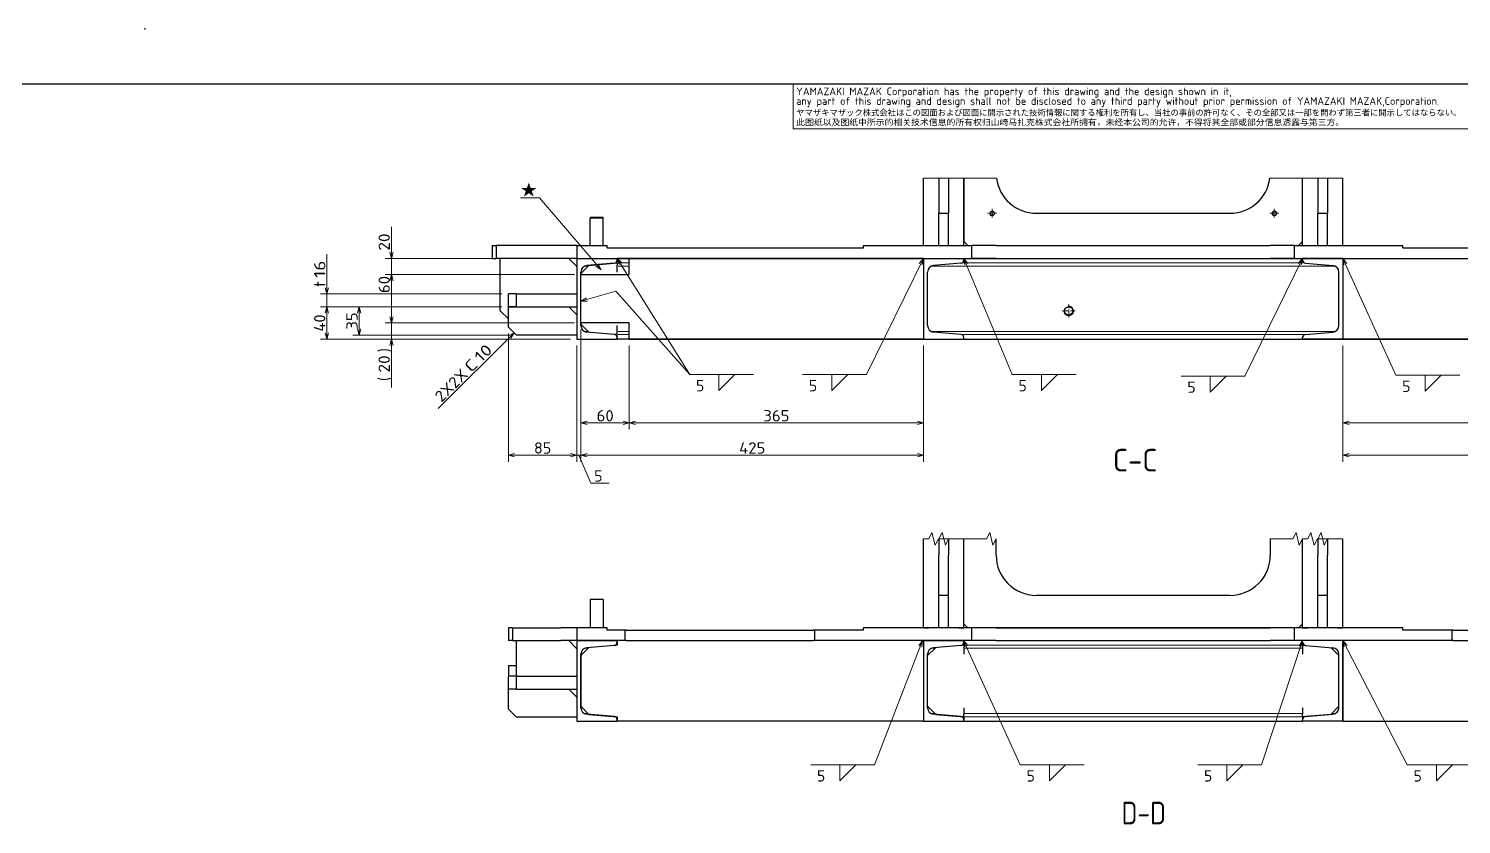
# Model space of a CAD drawing. Extents: x 0 to 1248, y -10 to 833.
# Drawn here: x 514 to 958.2, y 586.4 to 833.1 of the extents above; entities that cross this region are included whole.
import ezdxf
from ezdxf.enums import TextEntityAlignment as Align

# ---------------------------------------------------------------- set-up
doc = ezdxf.new("R2010")
doc.units = 0
doc.linetypes.add('DASHDOT', pattern=[18.5, 12, -3, 0.5, -3])
doc.layers.get('0').update_dxf_attribs({"lineweight": 13})
doc.styles.get("Standard").update_dxf_attribs({"font": 'isocp.shx'})
doc.dimstyles.get("Standard").update_dxf_attribs({"dimtxt": 2.5, "dimasz": 2.5, "dimexe": 1.25, "dimexo": 0.625, "dimtad": 1, "dimcen": 2.5, "dimadec": 0, "dimazin": 0, "dimtfac": 1, "dimtmove": 0, "dimatfit": 0, "dimfxl": 1, "dimarcsym": 0})

# ---------------------------------------------------------------- blocks, each defined once
blk = doc.blocks.new('*D169')
at = {"color": 7, "lineweight": 13}
for p, q in [((1027.737427, 739.85459), (1027.737427, 698.85459)), ((921.487427, 734.85459), (921.487427, 698.85459)), ((921.487427, 700.85459), (1027.737427, 700.85459))]:
    blk.add_line(p, q, dxfattribs=at)
for points in [[(923.419281, 701.372227), (921.487427, 700.85459), (923.419281, 700.336952)], [(1025.805573, 700.336952), (1027.737427, 700.85459), (1025.805573, 701.372227)]]:
    blk.add_lwpolyline(points, dxfattribs=at)
at = {"color": 7, "lineweight": 13, "width": 0.854609}
blk.add_text('425', height=3.5, dxfattribs=at).set_placement((970.553032, 701.35459), (978.671822, 701.35459), align=Align.FIT)
blk = doc.blocks.new('*D170')
at = {"color": 7, "lineweight": 13}
for p, q in [((660.737427, 746.85459), (614.487427, 746.85459)), ((616.487427, 738.10459), (616.487427, 746.85459)), ((663.237427, 738.10459), (614.487427, 738.10459))]:
    blk.add_line(p, q, dxfattribs=at)
for points in [[(617.005066, 744.922738), (616.487427, 746.85459), (615.969788, 744.922738)], [(615.969788, 740.036441), (616.487427, 738.10459), (617.005066, 740.036441)]]:
    blk.add_lwpolyline(points, dxfattribs=at)
at = {"color": 7, "lineweight": 13, "width": 0.868247}
blk.add_text('35', height=3.5, rotation=90, dxfattribs=at).set_placement((615.987427, 739.802494), (615.987427, 745.156685), align=Align.FIT)
blk = doc.blocks.new('*D171')
at = {"color": 7, "lineweight": 13}
for p, q in [((660.737427, 746.85459), (604.487427, 746.85459)), ((606.487427, 736.85459), (606.487427, 746.85459)), ((681.987427, 736.85459), (604.487427, 736.85459))]:
    blk.add_line(p, q, dxfattribs=at)
for points in [[(607.005066, 744.922738), (606.487427, 746.85459), (605.969788, 744.922738)], [(605.969788, 738.786442), (606.487427, 736.85459), (607.005066, 738.786442)]]:
    blk.add_lwpolyline(points, dxfattribs=at)
at = {"color": 7, "lineweight": 13, "width": 0.868247}
blk.add_text('40', height=3.5, rotation=90, dxfattribs=at).set_placement((605.987427, 739.177494), (605.987427, 744.531685), align=Align.FIT)
blk = doc.blocks.new('*D172')
at = {"color": 7, "lineweight": 13}
for p, q in [((606.487427, 741.85459), (606.487427, 763.208781)), ((660.737427, 750.85459), (604.487427, 750.85459)), ((660.737427, 746.85459), (604.487427, 746.85459))]:
    blk.add_line(p, q, dxfattribs=at)
for points in [[(605.969788, 752.786442), (606.487427, 750.85459), (607.005066, 752.786442)], [(607.005066, 744.922738), (606.487427, 746.85459), (605.969788, 744.922738)]]:
    blk.add_lwpolyline(points, dxfattribs=at)
for s, width, p, p2 in [('16', 0.868247, (605.987427, 755.85459), (605.987427, 761.208781)), ('t', 1.092485, (605.987427, 753.033781), (605.987427, 754.85459))]:
    blk.add_text(s, height=3.5, rotation=90, dxfattribs=dict(at, width=width)).set_placement(p, p2, align=Align.FIT)
blk = doc.blocks.new('*D173')
at = {"color": 7, "lineweight": 13}
for p, q in [((662.737427, 738.60459), (662.737427, 698.85459)), ((683.987427, 734.85459), (683.987427, 698.85459)), ((662.737427, 700.85459), (683.987427, 700.85459))]:
    blk.add_line(p, q, dxfattribs=at)
for points in [[(664.669281, 701.372227), (662.737427, 700.85459), (664.669281, 700.336952)], [(682.055573, 700.336952), (683.987427, 700.85459), (682.055573, 701.372227)]]:
    blk.add_lwpolyline(points, dxfattribs=at)
at = {"color": 7, "lineweight": 13, "width": 0.868247}
blk.add_text('85', height=3.5, dxfattribs=at).set_placement((670.685333, 701.35459), (676.03952, 701.35459), align=Align.FIT)
blk = doc.blocks.new('*D174')
at = {"color": 7, "lineweight": 13}
for p, q in [((685.237427, 739.85459), (685.237427, 698.85459)), ((683.987427, 734.85459), (683.987427, 698.85459)), ((678.987427, 700.85459), (690.237427, 700.85459)), ((684.612427, 700.85459), (688.353699, 692.19171)), ((688.353699, 692.19171), (693.943298, 692.19171))]:
    blk.add_line(p, q, dxfattribs=at)
for points in [[(682.055573, 700.336952), (683.987427, 700.85459), (682.055573, 701.372227)], [(687.169281, 701.372227), (685.237427, 700.85459), (687.169281, 700.336952)]]:
    blk.add_lwpolyline(points, dxfattribs=at)
at = {"color": 7, "lineweight": 13, "width": 0.913976}
blk.add_text('5', height=3.5, dxfattribs=at).set_placement((689.353699, 692.69171), (691.943298, 692.69171), align=Align.FIT)
blk = doc.blocks.new('*D175')
at = {"color": 7, "lineweight": 13}
for p, q in [((685.237427, 739.85459), (685.237427, 698.85459)), ((791.487427, 734.85459), (791.487427, 698.85459)), ((685.237427, 700.85459), (791.487427, 700.85459))]:
    blk.add_line(p, q, dxfattribs=at)
for points in [[(687.169281, 701.372227), (685.237427, 700.85459), (687.169281, 700.336952)], [(789.555573, 700.336952), (791.487427, 700.85459), (789.555573, 701.372227)]]:
    blk.add_lwpolyline(points, dxfattribs=at)
at = {"color": 7, "lineweight": 13, "width": 0.854609}
blk.add_text('425', height=3.5, dxfattribs=at).set_placement((734.303032, 701.35459), (742.421822, 701.35459), align=Align.FIT)
blk = doc.blocks.new('*D176')
at = {"color": 7, "lineweight": 13}
for p, q in [((685.237427, 739.85459), (685.237427, 708.85459)), ((700.237427, 734.85459), (700.237427, 708.85459)), ((685.237427, 710.85459), (700.237427, 710.85459))]:
    blk.add_line(p, q, dxfattribs=at)
for points in [[(687.169281, 711.372227), (685.237427, 710.85459), (687.169281, 710.336952)], [(698.305573, 710.336952), (700.237427, 710.85459), (698.305573, 711.372227)]]:
    blk.add_lwpolyline(points, dxfattribs=at)
at = {"color": 7, "lineweight": 13, "width": 0.868247}
blk.add_text('60', height=3.5, dxfattribs=at).set_placement((690.060333, 711.35459), (695.41452, 711.35459), align=Align.FIT)
blk = doc.blocks.new('*D177')
at = {"color": 7, "lineweight": 13}
for p, q in [((700.237427, 734.85459), (700.237427, 708.85459)), ((791.487427, 734.85459), (791.487427, 708.85459)), ((700.237427, 710.85459), (791.487427, 710.85459))]:
    blk.add_line(p, q, dxfattribs=at)
for points in [[(702.169281, 711.372227), (700.237427, 710.85459), (702.169281, 710.336952)], [(789.555573, 710.336952), (791.487427, 710.85459), (789.555573, 711.372227)]]:
    blk.add_lwpolyline(points, dxfattribs=at)
at = {"color": 7, "lineweight": 13, "width": 0.854609}
blk.add_text('365', height=3.5, dxfattribs=at).set_placement((741.803032, 711.35459), (749.921822, 711.35459), align=Align.FIT)
blk = doc.blocks.new('*D178')
at = {"color": 7, "lineweight": 13}
for p, q in [((626.487427, 721.907443), (626.487427, 746.85459)), ((683.237427, 741.85459), (624.487427, 741.85459)), ((681.987427, 736.85459), (624.487427, 736.85459))]:
    blk.add_line(p, q, dxfattribs=at)
for points in [[(625.969788, 743.786441), (626.487427, 741.85459), (627.005066, 743.786441)], [(627.005066, 734.922738), (626.487427, 736.85459), (625.969788, 734.922738)]]:
    blk.add_lwpolyline(points, dxfattribs=at)
for s, p in [(')', (625.987427, 732.839668)), ('(', (625.987427, 723.907443))]:
    blk.add_text(s, height=3.5, rotation=90.000003, dxfattribs=at).set_placement(p)
at = {"color": 7, "lineweight": 13, "width": 0.868247}
blk.add_text('20', height=3.5, rotation=90, dxfattribs=at).set_placement((625.987427, 726.485478), (625.987427, 731.839669), align=Align.FIT)
blk = doc.blocks.new('*D179')
at = {"color": 7, "lineweight": 13}
for p, q in [((683.237427, 756.85459), (624.487427, 756.85459)), ((626.487427, 741.85459), (626.487427, 756.85459)), ((683.237427, 741.85459), (624.487427, 741.85459))]:
    blk.add_line(p, q, dxfattribs=at)
for points in [[(627.005066, 754.922737), (626.487427, 756.85459), (625.969788, 754.922737)], [(625.969788, 743.786441), (626.487427, 741.85459), (627.005066, 743.786441)]]:
    blk.add_lwpolyline(points, dxfattribs=at)
at = {"color": 7, "lineweight": 13, "width": 0.868247}
blk.add_text('60', height=3.5, rotation=90, dxfattribs=at).set_placement((625.987427, 751.089512), (625.987427, 756.443703), align=Align.FIT)
blk = doc.blocks.new('*D180')
at = {"color": 7, "lineweight": 13}
for p, q in [((626.487427, 751.85459), (626.487427, 771.617197)), ((681.987427, 761.85459), (624.487427, 761.85459)), ((683.237427, 756.85459), (624.487427, 756.85459))]:
    blk.add_line(p, q, dxfattribs=at)
for points in [[(625.969788, 763.78644), (626.487427, 761.85459), (627.005066, 763.78644)], [(627.005066, 754.922737), (626.487427, 756.85459), (625.969788, 754.922737)]]:
    blk.add_lwpolyline(points, dxfattribs=at)
at = {"color": 7, "lineweight": 13, "width": 0.868247}
blk.add_text('20', height=3.5, rotation=90, dxfattribs=at).set_placement((625.987427, 764.263006), (625.987427, 769.617193), align=Align.FIT)
blk = doc.blocks.new('*D182')
at = {"color": 7, "lineweight": 13}
for p, q in [((921.487427, 734.85459), (921.487427, 708.85459)), ((1012.737427, 734.85459), (1012.737427, 708.85459)), ((921.487427, 710.85459), (1012.737427, 710.85459))]:
    blk.add_line(p, q, dxfattribs=at)
for points in [[(923.419281, 711.372227), (921.487427, 710.85459), (923.419281, 710.336952)], [(1010.805573, 710.336952), (1012.737427, 710.85459), (1010.805573, 711.372227)]]:
    blk.add_lwpolyline(points, dxfattribs=at)
at = {"color": 7, "lineweight": 13, "width": 0.854609}
blk.add_text('365', height=3.5, dxfattribs=at).set_placement((963.053032, 711.35459), (971.171822, 711.35459), align=Align.FIT)

msp = doc.modelspace()

# ---------------------------------------------------------------- linework, layer by layer
at = {"color": 7, "lineweight": 25}
for p, q in [((40, 816), (1164, 816)), ((791.4874, 765.8546), (791.4874, 786.7842)), ((796.2374, 786.7842), (796.2374, 775.8546)), ((799.2374, 786.7842), (799.2374, 775.8546)), ((803.9874, 765.8546), (803.9874, 786.7842)), ((803.9874, 786.7842), (803.9874, 767.1046)), ((908.9874, 765.8546), (908.9874, 786.7842)), ((913.7374, 786.7842), (913.7374, 775.8546)), ((916.7374, 786.7842), (916.7374, 775.8546)), ((921.4874, 765.8546), (921.4874, 786.7842)), ((692.1124, 774.6046), (688.1124, 774.6046)), ((688.1124, 774.6046), (688.1124, 774.3546)), ((692.1124, 774.3546), (688.1124, 774.3546)), ((688.1124, 765.8546), (688.1124, 774.3546)), ((692.1124, 774.3546), (692.1124, 774.6046)), ((692.1124, 765.8546), (692.1124, 774.3546)), ((796.2374, 775.8546), (799.2374, 775.8546)), ((796.2374, 765.8546), (796.2374, 775.8546)), ((799.2374, 765.8546), (799.2374, 775.8546)), ((826.4874, 775.8546), (886.4874, 775.8546)), ((913.7374, 775.8546), (916.7374, 775.8546)), ((913.7374, 765.8546), (913.7374, 775.8546)), ((916.7374, 765.8546), (916.7374, 775.8546)), ((657.7374, 765.8546), (657.7374, 761.8546)), ((657.7374, 765.8546), (658.9874, 765.8546)), ((658.9874, 765.8546), (658.9874, 761.8546)), ((678.9874, 765.8546), (658.9874, 765.8546)), ((683.9874, 765.8546), (678.9874, 765.8546)), ((683.9874, 765.8546), (683.9874, 761.8546)), ((683.9874, 765.8546), (693.3624, 765.8546)), ((693.3624, 765.1046), (693.3624, 765.8546)), ((693.3624, 765.1046), (772.8624, 765.1046)), ((772.8624, 765.8546), (806.4874, 765.8546)), ((772.8624, 765.1046), (772.8624, 765.8546)), ((796.2374, 765.8546), (799.2374, 765.8546)), ((803.9874, 767.1046), (805.2374, 765.8546)), ((806.4874, 761.8546), (806.4874, 765.8546)), ((813.9874, 765.8546), (806.4874, 765.8546)), ((813.9874, 765.8546), (898.9874, 765.8546)), ((906.4874, 765.8546), (898.9874, 765.8546)), ((906.4874, 765.8546), (940.1124, 765.8546)), ((906.4874, 761.8546), (906.4874, 765.8546)), ((908.9874, 767.1046), (907.7374, 765.8546)), ((913.7374, 765.8546), (916.7374, 765.8546)), ((940.1124, 765.1046), (940.1124, 765.8546)), ((940.1124, 765.1046), (1019.6124, 765.1046)), ((657.7374, 761.8546), (658.9874, 761.8546)), ((678.9874, 761.8546), (658.9874, 761.8546)), ((681.4874, 761.8546), (660.2374, 761.8546)), ((660.2374, 745.6046), (660.2374, 761.8546)), ((683.9874, 761.8546), (678.9874, 761.8546)), ((683.9874, 759.3546), (681.4874, 761.8546)), ((683.9874, 761.8546), (806.4874, 761.8546)), ((683.9874, 761.8546), (683.9874, 736.8546)), ((683.9874, 761.8546), (696.4874, 761.8546)), ((685.2374, 757.2062), (687.7374, 759.7062)), ((695.5746, 760.3918), (687.0631, 759.6472)), ((687.7373, 759.7062), (687.0631, 759.6472)), ((687.7374, 759.7062), (696.4874, 760.4717)), ((696.4874, 761.388), (696.4874, 761.8546)), ((700.2374, 761.8546), (696.4874, 761.8546)), ((696.4874, 761.8546), (696.4874, 761.388)), ((696.4874, 760.3918), (696.4874, 761.388)), ((696.4874, 760.3918), (696.4874, 759.6472)), ((700.2374, 756.8546), (700.2374, 761.8546)), ((791.4874, 761.8546), (700.2374, 761.8546)), ((791.4874, 761.8546), (791.4874, 736.8546)), ((791.4874, 761.8546), (803.9874, 761.8546)), ((803.0746, 760.3918), (794.5631, 759.6472)), ((803.9874, 761.8546), (908.9874, 761.8546)), ((803.9874, 761.388), (803.9874, 761.8546)), ((813.9874, 761.8546), (806.4874, 761.8546)), ((813.9874, 761.8546), (898.9874, 761.8546)), ((906.4874, 761.8546), (898.9874, 761.8546)), ((906.4874, 761.8546), (1028.9874, 761.8546)), ((908.9874, 761.388), (908.9874, 761.8546)), ((921.4874, 761.8546), (908.9874, 761.8546)), ((909.9003, 760.3918), (918.4117, 759.6472)), ((921.4874, 761.8546), (921.4874, 736.8546)), ((921.4874, 761.8546), (1012.7374, 761.8546)), ((921.4874, 761.8546), (921.4874, 736.8546)), ((685.2374, 757.2063), (685.2374, 757.6548)), ((685.2374, 741.0544), (685.2374, 757.6548)), ((685.2374, 757.2062), (685.2374, 756.8546)), ((685.2374, 756.8546), (700.2374, 756.8546)), ((685.2374, 741.8546), (685.2374, 756.8546)), ((696.4874, 757.6548), (696.4874, 759.6472)), ((792.7374, 741.0544), (792.7374, 757.6548)), ((920.2374, 741.0544), (920.2374, 757.6548)), ((665.2374, 750.8546), (662.7374, 750.8546)), ((662.7374, 746.8546), (662.7374, 750.8546)), ((665.2374, 750.8546), (683.9874, 750.8546)), ((665.2374, 746.8546), (665.2374, 750.8546)), ((662.7374, 740.6046), (662.7374, 746.8546)), ((662.7374, 746.8546), (681.4874, 746.8546)), ((665.2374, 746.8546), (662.7374, 746.8546)), ((665.2374, 746.8546), (683.9874, 746.8546)), ((681.4874, 746.8546), (683.9874, 744.3546)), ((660.2374, 745.6046), (662.7374, 743.1046)), ((662.7374, 740.6046), (665.2374, 738.1046)), ((683.9874, 738.1046), (665.2374, 738.1046)), ((685.2374, 741.8546), (685.2374, 741.503)), ((700.2374, 741.8546), (685.2374, 741.8546)), ((685.2374, 741.0544), (685.2374, 741.503)), ((685.2374, 741.503), (687.7374, 739.003)), ((685.2374, 741.0544), (685.2375, 741.0424)), ((695.5746, 738.3173), (687.0631, 739.062)), ((696.4874, 738.2375), (695.5814, 738.3167)), ((696.4874, 739.062), (696.4874, 741.0544)), ((696.4874, 738.3173), (696.4874, 739.062)), ((696.4874, 737.3211), (696.4874, 738.3173)), ((700.2374, 736.8546), (700.2374, 741.8546)), ((803.0746, 738.3173), (794.5631, 739.062)), ((909.9003, 738.3173), (918.4117, 739.062)), ((683.9874, 736.8546), (696.4874, 736.8546)), ((683.9874, 736.8546), (696.4874, 736.8546)), ((696.4874, 736.8546), (696.4874, 737.3211)), ((696.4874, 737.3211), (696.4874, 736.8546)), ((791.4874, 736.8546), (696.4874, 736.8546)), ((700.2374, 736.8546), (791.4874, 736.8546)), ((791.4874, 736.8546), (921.4874, 736.8546)), ((791.4874, 736.8546), (803.9874, 736.8546)), ((803.9874, 736.8546), (803.9874, 737.3211)), ((803.9874, 736.8546), (806.2374, 736.8546)), ((906.7374, 736.8546), (908.9874, 736.8546)), ((908.9874, 736.8546), (908.9874, 737.3211)), ((921.4874, 736.8546), (908.9874, 736.8546)), ((921.4874, 736.8546), (1016.4874, 736.8546)), ((1012.7374, 736.8546), (921.4874, 736.8546)), ((791.4874, 647.386), (791.4874, 674.945)), ((796.2374, 674.945), (796.2374, 669.886)), ((799.2374, 674.945), (799.2374, 669.886)), ((803.9874, 647.386), (803.9874, 674.945)), ((803.9874, 648.636), (803.9874, 674.945)), ((813.9874, 669.886), (813.9874, 674.945)), ((898.9874, 674.945), (898.9874, 669.886)), ((908.9874, 647.386), (908.9874, 674.945)), ((913.7374, 674.945), (913.7374, 669.886)), ((916.7374, 674.945), (916.7374, 669.886)), ((921.4874, 647.386), (921.4874, 674.945)), ((796.2374, 657.386), (796.2374, 669.886)), ((799.2374, 657.386), (799.2374, 669.886)), ((913.7374, 657.386), (913.7374, 669.886)), ((916.7374, 657.386), (916.7374, 669.886)), ((688.1124, 656.136), (688.1124, 647.386)), ((692.1124, 656.136), (688.1124, 656.136)), ((692.1124, 656.136), (692.1124, 647.386)), ((796.2374, 647.386), (796.2374, 657.386)), ((799.2374, 657.386), (796.2374, 657.386)), ((799.2374, 647.386), (799.2374, 657.386)), ((886.4874, 657.386), (826.4874, 657.386)), ((913.7374, 647.386), (913.7374, 657.386)), ((916.7374, 657.386), (913.7374, 657.386)), ((916.7374, 647.386), (916.7374, 657.386)), ((803.9874, 648.636), (805.2374, 647.386)), ((908.9874, 648.636), (907.7374, 647.386)), ((663.9874, 647.386), (662.7374, 647.386)), ((662.7374, 647.386), (662.7374, 643.386)), ((663.9874, 647.386), (678.9874, 647.386)), ((663.9874, 647.386), (663.9874, 643.386)), ((683.9874, 647.386), (678.9874, 647.386)), ((683.9874, 647.386), (683.9874, 643.386)), ((693.3624, 647.386), (683.9874, 647.386)), ((692.1124, 647.386), (688.1124, 647.386)), ((693.3624, 646.636), (693.3624, 647.386)), ((698.8297, 646.636), (693.3624, 646.636)), ((698.8297, 646.636), (698.8297, 643.386)), ((699.2374, 646.636), (698.8297, 646.636)), ((699.2374, 646.636), (757.2374, 646.636)), ((757.7158, 646.636), (757.2374, 646.636)), ((772.8624, 646.636), (757.6451, 646.636)), ((757.6451, 646.636), (757.6451, 643.386)), ((806.4874, 647.386), (772.8624, 647.386)), ((772.8624, 646.636), (772.8624, 647.386)), ((791.4874, 647.386), (793.0874, 647.386)), ((796.2374, 647.386), (793.0874, 647.386)), ((799.2374, 647.386), (796.2374, 647.386)), ((802.3874, 647.386), (799.2374, 647.386)), ((802.3874, 647.386), (803.9874, 647.386)), ((907.7374, 647.386), (805.2374, 647.386)), ((813.9874, 647.386), (806.4874, 647.386)), ((806.4874, 643.386), (806.4874, 647.386)), ((813.9874, 647.386), (898.9874, 647.386)), ((906.4874, 647.386), (898.9874, 647.386)), ((940.1124, 647.386), (906.4874, 647.386)), ((906.4874, 643.386), (906.4874, 647.386)), ((908.9874, 647.386), (910.5874, 647.386)), ((913.7374, 647.386), (910.5874, 647.386)), ((916.7374, 647.386), (913.7374, 647.386)), ((919.8874, 647.386), (916.7374, 647.386)), ((919.8874, 647.386), (921.4874, 647.386)), ((940.1124, 646.636), (940.1124, 647.386)), ((955.3297, 646.636), (940.1124, 646.636)), ((955.7374, 646.636), (955.3297, 646.636)), ((955.3297, 646.636), (955.3297, 643.386)), ((955.7374, 646.636), (1013.7374, 646.636)), ((663.9874, 643.386), (662.7374, 643.386)), ((663.9874, 643.386), (678.9874, 643.386)), ((665.2374, 632.386), (665.2374, 643.386)), ((683.9874, 643.386), (678.9874, 643.386)), ((683.9874, 640.886), (681.4874, 643.386)), ((698.8297, 643.386), (683.9874, 643.386)), ((683.9874, 643.386), (683.9874, 618.386)), ((683.9874, 643.386), (696.4874, 643.386)), ((687.7374, 641.2376), (685.2374, 638.7376)), ((695.5746, 641.9233), (687.0631, 641.1787)), ((696.4874, 642.0032), (695.5796, 641.9237)), ((696.4874, 642.9195), (696.4874, 643.386)), ((696.4874, 643.386), (696.4874, 642.0032)), ((699.2374, 643.386), (698.8297, 643.386)), ((699.2374, 643.386), (757.2374, 643.386)), ((757.6451, 643.386), (757.2374, 643.386)), ((806.4874, 643.386), (757.6451, 643.386)), ((791.4874, 643.386), (791.4874, 618.386)), ((791.4874, 643.386), (803.9874, 643.386)), ((792.7374, 638.7376), (795.2374, 641.2376)), ((803.0746, 641.9233), (794.5631, 641.1787)), ((803.9874, 642.0032), (803.0855, 641.9243)), ((803.9874, 642.9195), (803.9874, 643.386)), ((803.9874, 642.9195), (803.9874, 643.386)), ((803.9874, 642.9195), (803.9874, 641.9233)), ((803.9874, 641.9233), (803.9874, 641.1787)), ((803.9874, 641.1787), (803.9874, 639.1863)), ((813.9874, 643.386), (806.4874, 643.386)), ((813.9874, 643.386), (898.9874, 643.386)), ((906.4874, 643.386), (898.9874, 643.386)), ((955.3297, 643.386), (906.4874, 643.386)), ((908.9874, 642.9195), (908.9874, 643.386)), ((921.4874, 643.386), (908.9874, 643.386)), ((908.9874, 642.9143), (908.9874, 641.9233)), ((908.9874, 642.0032), (909.8883, 641.9244)), ((908.9874, 641.9233), (908.9874, 641.1787)), ((908.9874, 641.1787), (908.9874, 639.1863)), ((909.9003, 641.9233), (918.4117, 641.1787)), ((920.2374, 638.7376), (917.7374, 641.2376)), ((921.4874, 643.386), (921.4874, 618.386)), ((921.4874, 618.386), (921.4874, 643.386)), ((955.7374, 643.386), (955.3297, 643.386)), ((955.7374, 643.386), (1013.7374, 643.386)), ((662.7374, 635.636), (662.7374, 632.386)), ((662.7374, 635.636), (665.2374, 635.636)), ((685.2374, 638.7376), (685.2374, 639.1863)), ((685.2374, 622.5858), (685.2374, 639.1863)), ((685.2374, 638.7376), (685.2374, 623.0345)), ((792.7374, 622.5858), (792.7374, 639.1863)), ((792.7374, 623.0345), (792.7374, 638.7376)), ((920.2374, 622.5858), (920.2374, 639.1863)), ((665.2374, 632.386), (662.7374, 632.386)), ((662.7374, 628.386), (662.7374, 632.386)), ((665.2374, 632.386), (683.9874, 632.386)), ((665.2374, 628.386), (665.2374, 632.386)), ((662.7374, 622.136), (662.7374, 628.386)), ((665.2374, 628.386), (662.7374, 628.386)), ((665.2374, 628.386), (683.9874, 628.386)), ((681.4874, 628.386), (683.9874, 625.886)), ((662.7374, 622.136), (665.2374, 619.636)), ((685.2374, 623.0345), (687.7374, 620.5345)), ((685.2374, 622.5858), (685.2374, 623.0343)), ((685.2374, 622.5858), (685.2375, 622.5738)), ((792.7374, 623.0345), (795.2374, 620.5345)), ((803.9874, 622.5858), (803.9874, 620.5934)), ((908.9874, 622.5858), (908.9874, 620.5934)), ((920.2374, 623.0345), (917.7374, 620.5345)), ((683.9874, 619.636), (665.2374, 619.636)), ((683.9874, 618.386), (696.4874, 618.386)), ((687.7373, 620.5345), (687.0631, 620.5934)), ((695.5746, 619.8488), (687.0631, 620.5934)), ((687.7374, 620.5345), (696.4874, 619.7689)), ((696.4874, 619.7689), (696.4874, 618.386)), ((696.4874, 618.386), (696.4874, 618.8526)), ((791.4874, 618.386), (696.4874, 618.386)), ((791.4874, 618.386), (803.9874, 618.386)), ((803.0746, 619.8488), (794.5631, 620.5934)), ((795.2374, 620.5345), (803.9874, 619.7689)), ((803.9874, 619.8488), (803.9874, 620.5934)), ((803.9874, 619.8488), (803.9874, 618.8526)), ((803.9874, 618.386), (803.9874, 618.8526)), ((803.9874, 618.386), (803.9874, 618.8526)), ((803.9874, 618.386), (908.9874, 618.386)), ((908.9874, 619.8488), (908.9874, 620.5934)), ((917.7374, 620.5345), (908.9874, 619.7689)), ((908.9874, 619.8488), (908.9874, 618.8631)), ((908.9874, 618.386), (908.9874, 618.8526)), ((921.4874, 618.386), (908.9874, 618.386)), ((909.9003, 619.8488), (918.4117, 620.5934)), ((921.4874, 618.386), (1016.4874, 618.386))]:
    msp.add_line(p, q, dxfattribs=at)
at = {"color": 7, "lineweight": 13}
for p, q in [((751, 802), (751, 816)), ((1164, 802), (751, 802)), ((791.4874, 786.7842), (793.0874, 786.7842)), ((796.2374, 786.7842), (793.0874, 786.7842)), ((799.2374, 786.7842), (796.2374, 786.7842)), ((802.3874, 786.7842), (799.2374, 786.7842)), ((802.3874, 786.7842), (803.9874, 786.7842)), ((814.0865, 786.7842), (803.9874, 786.7842)), ((908.9874, 786.7842), (898.8884, 786.7842)), ((908.9874, 786.7842), (910.5874, 786.7842)), ((913.7374, 786.7842), (910.5874, 786.7842)), ((916.7374, 786.7842), (913.7374, 786.7842)), ((919.8874, 786.7842), (916.7374, 786.7842)), ((919.8874, 786.7842), (921.4874, 786.7842)), ((696.1378, 760.4717), (696.4874, 760.4717)), ((696.4874, 761.8546), (718.9874, 725.8546)), ((700.2374, 760.4717), (696.7374, 760.4717)), ((791.4874, 761.8546), (773.7806, 725.8546)), ((803.3876, 760.4717), (909.5871, 760.4717)), ((803.9874, 761.8546), (818.9874, 725.8546)), ((908.9874, 761.8546), (891.1371, 725.3881)), ((921.4874, 761.8546), (937.9573, 725.6491)), ((686.6866, 759.4875), (687.5186, 759.4875)), ((700.2374, 759.4875), (696.7374, 759.4875)), ((793.9364, 759.4875), (919.0384, 759.4875)), ((664.4874, 738.8546), (640.9638, 715.3309)), ((686.4366, 739.2217), (687.5187, 739.2217)), ((696.1378, 738.2375), (696.4874, 738.2375)), ((700.2374, 739.2217), (696.7374, 739.2217)), ((700.2374, 738.2375), (696.7374, 738.2375)), ((793.9367, 739.2217), (919.038, 739.2217)), ((803.3879, 738.2375), (909.5868, 738.2375)), ((718.9874, 725.8546), (738.7806, 725.8546)), ((753.9874, 725.8546), (773.7806, 725.8546)), ((818.9874, 725.8546), (838.7806, 725.8546)), ((871.3439, 725.3881), (891.1371, 725.3881)), ((937.9573, 725.6491), (957.7505, 725.6491)), ((791.4874, 674.945), (793.0874, 674.945)), ((802.3874, 674.945), (803.9874, 674.945)), ((908.9874, 674.945), (910.5874, 674.945)), ((919.8874, 674.945), (921.4874, 674.945)), ((686.4366, 641.0189), (687.5187, 641.0189)), ((696.1378, 642.0032), (696.4874, 642.0032)), ((791.1587, 643.386), (776.2806, 604.886)), ((793.9367, 641.0189), (795.0187, 641.0189)), ((803.3879, 642.0032), (803.9874, 642.0032)), ((803.9182, 643.386), (821.4874, 604.886)), ((804.2374, 642.0032), (908.7374, 642.0032)), ((804.2374, 641.0189), (908.7374, 641.0189)), ((909.0222, 643.386), (896.2806, 604.886)), ((908.9874, 642.0032), (909.5868, 642.0032)), ((917.9561, 641.0189), (919.038, 641.0189)), ((921.4874, 643.386), (941.4874, 604.886)), ((686.4366, 620.7532), (687.5186, 620.7532)), ((696.1378, 619.7689), (696.4868, 619.7689)), ((793.9363, 620.7532), (795.0187, 620.7532)), ((803.3876, 619.7689), (803.9874, 619.7689)), ((804.2374, 620.7532), (908.7374, 620.7532)), ((804.2374, 619.7689), (908.7374, 619.7689)), ((908.9874, 619.7689), (909.5871, 619.7689)), ((917.9561, 620.7532), (919.0384, 620.7532)), ((756.4874, 604.886), (776.2806, 604.886)), ((821.4874, 604.886), (841.2806, 604.886)), ((876.4874, 604.886), (896.2806, 604.886)), ((941.4874, 604.886), (961.2806, 604.886))]:
    msp.add_line(p, q, dxfattribs=at)
at = {"color": 7, "linetype": 'DASHDOT', "lineweight": 13, "ltscale": 0.07}
for p, q in [((814.1374, 775.8546), (811.3374, 775.8546)), ((812.7374, 777.2546), (812.7374, 774.4546)), ((901.6374, 775.8546), (898.8374, 775.8546)), ((900.2374, 777.2546), (900.2374, 774.4546))]:
    msp.add_line(p, q, dxfattribs=at)
at = {"color": 7, "linetype": 'DASHDOT', "lineweight": 13, "ltscale": 0.101875}
for p, q in [((836.4874, 747.6421), (836.4874, 743.5671)), ((838.5249, 745.6046), (834.4499, 745.6046))]:
    msp.add_line(p, q, dxfattribs=at)
at = {"color": 7, "lineweight": 13}
for points in [[(691.4874, 758.3546), (672.4166, 780.6754), (666.4874, 780.6754)], [(689.839, 759.4871), (691.4874, 758.3546), (690.6261, 760.1596)], [(697.9503, 760.4907), (696.4874, 761.8546), (697.0724, 759.942)], [(791.0993, 759.8926), (791.4874, 761.8546), (790.1703, 760.3495)], [(805.2082, 760.2704), (803.9874, 761.8546), (804.2526, 759.8723)], [(908.603, 759.8919), (908.9874, 761.8546), (907.6731, 760.347)], [(922.7585, 760.3105), (921.4874, 761.8546), (921.8162, 759.8818)], [(685.2374, 748.5767), (696.0515, 751.6749), (718.9874, 725.8546)], [(686.952, 749.6063), (685.2374, 748.5767), (687.2371, 748.6111)], [(663.4874, 737.1225), (664.4874, 738.8546), (662.7554, 737.8546)], [(802.3874, 674.945), (796.0874, 674.945), (795.0874, 672.945), (794.0874, 676.945), (793.0874, 674.945)], [(799.2374, 674.945), (798.2374, 672.945), (797.2374, 676.945), (796.2374, 674.945)], [(803.9874, 674.945), (810.9874, 674.945), (811.9874, 676.945), (812.9874, 672.945), (813.9874, 674.945)], [(898.9874, 674.945), (905.9874, 674.945), (906.9874, 676.945), (907.9874, 672.945), (908.9874, 674.945)], [(919.8874, 674.945), (913.5874, 674.945), (912.5874, 672.945), (911.5874, 676.945), (910.5874, 674.945)], [(916.7374, 674.945), (915.7374, 672.945), (914.7374, 676.945), (913.7374, 674.945)], [(790.9452, 641.3975), (791.1587, 643.386), (789.9795, 641.7707)], [(805.1912, 641.8434), (803.9182, 643.386), (804.2493, 641.4136)], [(908.9067, 641.3894), (909.0222, 643.386), (907.9238, 641.7147)], [(922.8373, 641.9103), (921.4874, 643.386), (921.9186, 641.4331)]]:
    msp.add_lwpolyline(points, dxfattribs=at)
for points in [[(728.0079, 725.8546), (732.9799, 725.8546), (728.0079, 720.8826)], [(763.0079, 725.8546), (767.9799, 725.8546), (763.0079, 720.8826)], [(828.0079, 725.8546), (832.9799, 725.8546), (828.0079, 720.8826)], [(880.3644, 725.3881), (885.3364, 725.3881), (880.3644, 720.4161)], [(946.9778, 725.6491), (951.9499, 725.6491), (946.9778, 720.6771)], [(765.5079, 604.886), (770.4799, 604.886), (765.5079, 599.914)], [(830.5079, 604.886), (835.4799, 604.886), (830.5079, 599.914)], [(885.5079, 604.886), (890.4799, 604.886), (885.5079, 599.914)], [(950.5079, 604.886), (955.4799, 604.886), (950.5079, 599.914)]]:
    msp.add_lwpolyline(points, close=True, dxfattribs=at)
msp.add_circle((550, 833), 0.1, dxfattribs=at)
at = {"color": 7, "lineweight": 25}
for centre, radius in [((812.7374, 775.8546), 0.65), ((900.2374, 775.8546), 0.65), ((836.4874, 745.6046), 1.2875)]:
    msp.add_circle(centre, radius, dxfattribs=at)
for centre, radius, start, end in [((826.4874, 788.3546), 12.5, 187.217308, 270), ((886.4874, 788.3546), 12.5, 270, 352.782692), ((695.4874, 761.388), 1, 275, 0), ((695.4874, 761.388), 1, 275.523201, 359.462041), ((802.9874, 761.388), 1, 275, 0), ((909.9874, 761.388), 1, 180, 265), ((687.2374, 757.6548), 2, 95, 180), ((687.2374, 757.6548), 2, 113.604251, 153.31773), ((794.7374, 757.6548), 2, 95, 180), ((918.2374, 757.6548), 2, 0, 85), ((687.2374, 741.0544), 2, 180, 265), ((687.2374, 741.0544), 2, 203.458254, 207.58638), ((687.2374, 741.0544), 2, 211.512256, 215.537766), ((695.4874, 737.3211), 1, 0.537961, 84.999989), ((695.4874, 737.3211), 1, 360, 85), ((794.7374, 741.0544), 2, 180, 265), ((802.9874, 737.3211), 1, 0, 85), ((909.9874, 737.3211), 1, 95, 180), ((918.2374, 741.0544), 2, 275, 0), ((826.4874, 669.886), 12.5, 180, 270), ((886.4874, 669.886), 12.5, 270, 0), ((687.2374, 639.1863), 2, 95, 180), ((695.4874, 642.9195), 1, 275, 0), ((695.4874, 642.9195), 1, 275.157786, 359.426291), ((794.7374, 639.1863), 2, 95, 180), ((802.9874, 642.9195), 1, 275, 0), ((909.9874, 642.9195), 1, 180, 265), ((918.2374, 639.1863), 2, 0, 85), ((687.2374, 622.5858), 2, 180, 265), ((794.7374, 622.5858), 2, 180, 265), ((918.2374, 622.5858), 2, 275, 0), ((687.2374, 622.5858), 2, 203.458458, 215.537792), ((695.4874, 618.8526), 1, 360, 85), ((695.4874, 618.8526), 1, 0.573708, 84.386591), ((802.9874, 618.8526), 1, 0, 85), ((909.9874, 618.8526), 1, 95, 180)]:
    msp.add_arc(centre, radius, start, end, dxfattribs=at)
at = {"color": 7, "lineweight": 13}
for centre, radius in [((812.7374, 775.8546), 0.75), ((900.2374, 775.8546), 0.75), ((836.4874, 745.6046), 1.5)]:
    msp.add_arc(centre, radius, 169.999993, 100.000014, dxfattribs=at)

# ---------------------------------------------------------------- texts
for s, height, width, p, p2 in [('YAMAZAKI MAZAK Corporation has the property of this drawing and the design shown in it,', 2.381, 0.786253, (752, 812.4722), (887.0564, 812.4722)), ('any part of this drawing and design shall not be disclosed to any third party without prior permission of YAMAZAKI MAZAK,Corporation.', 2.381, 0.777663, (752, 809.4722), (951.3572, 809.4722)), ('此图纸以及图纸中所示的相关技术信息的所有权归山崎马扎克株式会社所拥有，未经本公司的允许，不得将其全部或部分信息透露与第三方。', 1.852, 1.731049, (752, 803.1448), (921.9128, 803.1448)), ('ヤマザキマザック株式会社はこの図面および図面に開示された技術情報に関する権利を所有し、当社の事前の許可なく、その全部又は一部を問わず第三者に開示してはならない。', 1.852, 1.627788, (752, 806.1448), (958.2891, 806.1448)), ('★', 3.5, 2.071674, (666.4874, 781.4037), (671.6666, 781.4037)), ('5', 3.5, 0.913976, (720.9124, 720.6754), (723.502, 720.6754)), ('5', 3.5, 0.913974, (755.9124, 720.6754), (758.502, 720.6754)), ('5', 3.5, 0.913975, (820.9124, 720.6754), (823.502, 720.6754)), ('5', 3.5, 0.913975, (873.2689, 720.2089), (875.8585, 720.2089)), ('5', 3.5, 0.913974, (939.8823, 720.47), (942.4719, 720.47)), ('C-C', 7, 0.636213, (850.1948, 695.8351), (863.9794, 695.8351)), ('5', 3.5, 0.913974, (758.4124, 599.7069), (761.002, 599.7069)), ('5', 3.5, 0.913975, (823.4124, 599.7069), (826.002, 599.7069)), ('5', 3.5, 0.913975, (878.4124, 599.7069), (881.002, 599.7069)), ('5', 3.5, 0.913974, (943.4124, 599.7069), (946.002, 599.7069)), ('D-D', 7, 0.636213, (852.8662, 586.4372), (866.6509, 586.4372))]:
    msp.add_text(s, height=height, dxfattribs=dict(at, width=width)).set_placement(p, p2, align=Align.FIT)
for s, rotation, width, p, p2 in [('10', 45.000032, 0.868247, (654.3102, 729.3845), (658.0962, 733.1705)), ('C', 45.000126, 1.146433, (651.1712, 726.2454), (653.6031, 728.6774)), ('2X2X', 44.999995, 0.930031, (642.0244, 717.0987), (650.4641, 725.5383))]:
    msp.add_text(s, height=3.5, rotation=rotation, dxfattribs=dict(at, width=width)).set_placement(p, p2, align=Align.FIT)

# ---------------------------------------------------------------- dimensions: what is measured, and where the dimension line sits
at = {"lineweight": 0}
for base, p1, p2, angle, picture, middle, dimtype in [((626.4874, 756.8546), (683.9874, 761.8546), (685.2374, 756.8546), 270, '*D180', (626.4874, 766.9401), 160), ((626.4874, 741.8546), (685.2374, 756.8546), (685.2374, 741.8546), 270, '*D179', (626.4874, 753.7666), 161), ((606.4874, 736.8546), (662.7374, 746.8546), (683.9874, 736.8546), 270, '*D171', (606.4874, 741.8546), 160), ((616.4874, 746.8546), (665.2374, 738.1046), (662.7374, 746.8546), 90, '*D170', (616.4874, 742.4796), 160), ((662.7374, 700.8546), (683.9874, 736.8546), (662.7374, 740.6046), 180, '*D173', (673.3624, 700.8546), 160), ((683.9874, 700.8546), (685.2374, 741.8546), (683.9874, 736.8546), 180, '*D174', (690.6485, 700.8546), 160), ((685.2374, 700.8546), (791.4874, 736.8546), (685.2374, 741.8546), 180, '*D175', (738.3624, 700.8546), 160), ((685.2374, 710.8546), (700.2374, 736.8546), (685.2374, 741.8546), 180, '*D176', (692.7374, 710.8546), 160), ((700.2374, 710.8546), (791.4874, 736.8546), (700.2374, 736.8546), 180, '*D177', (745.8624, 710.8546), 161), ((1012.7374, 710.8546), (921.4874, 736.8546), (1012.7374, 736.8546), 0, '*D182', (967.1124, 710.8546), 161)]:
    dim = msp.add_linear_dim(base=base, p1=p1, p2=p2, angle=angle, dimstyle='STANDARD', override={"dimlfac": 4}, dxfattribs=at)
    dim.commit()
    dim.dimension.update_dxf_attribs({"geometry": picture, "text_midpoint": middle, "dimtype": dimtype})
for base, p1, p2, text, picture, middle, dimtype in [((606.4874, 746.8546), (662.7374, 750.8546), (662.7374, 746.8546), 't<>', '*D172', (606.4874, 757.1213), 161), ((626.4874, 736.8546), (685.2374, 741.8546), (683.9874, 736.8546), '(<>)', '*D178', (626.4874, 729.1626), 160)]:
    dim = msp.add_linear_dim(base=base, p1=p1, p2=p2, angle=270, text=text, dimstyle='STANDARD', override={"dimlfac": 4}, dxfattribs=at)
    dim.commit()
    dim.dimension.update_dxf_attribs({"geometry": picture, "text_midpoint": middle, "dimtype": dimtype})
dim = msp.add_linear_dim(base=(1027.7374, 700.8546), p1=(921.4874, 736.8546), p2=(1027.7374, 741.8546), dimstyle='STANDARD', override={"dimlfac": 4}, dxfattribs=at)
dim.commit()
dim.dimension.update_dxf_attribs({"geometry": '*D169', "text_midpoint": (974.6124, 700.8546), "dimtype": 160})

doc.saveas('drawing.dxf')
